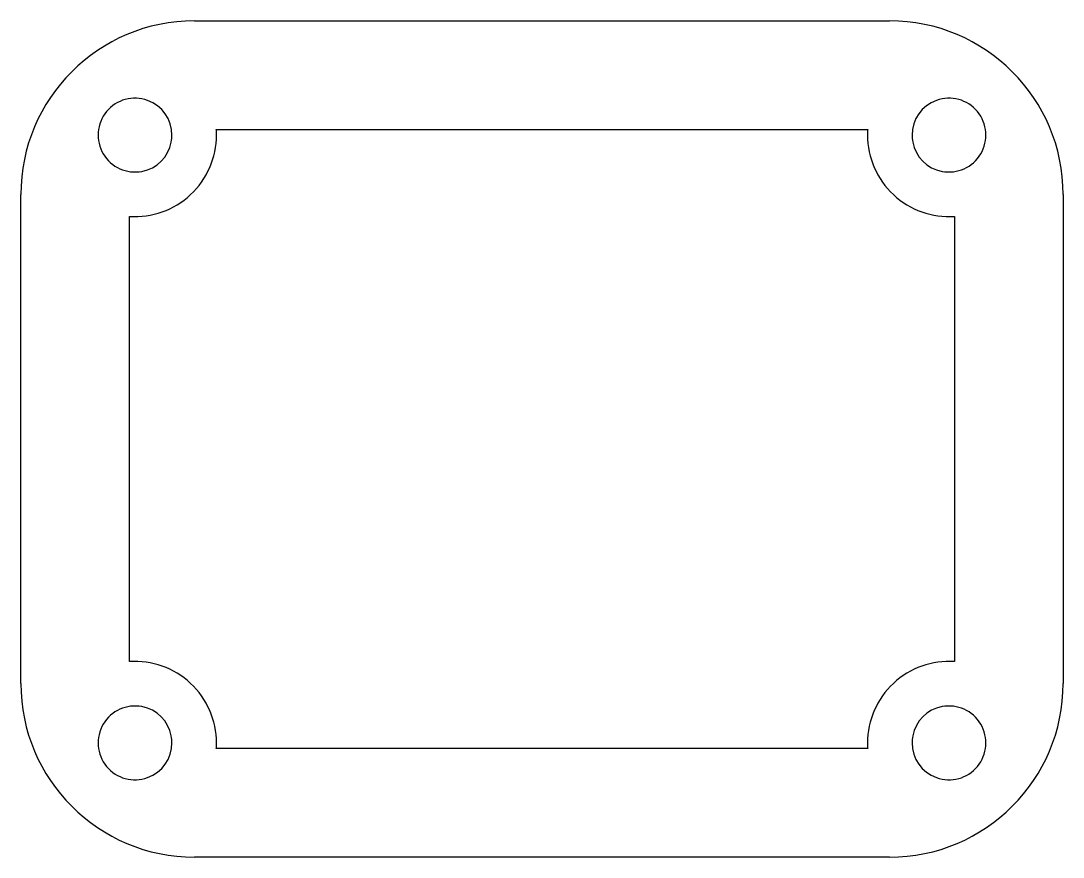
# Model space of a CAD drawing. Header units: millimetres. Extents: x 124.5 to 172.5, y 85.8 to 124.2.
import ezdxf

# ---------------------------------------------------------------- set-up
doc = ezdxf.new("R2010")
doc.units = ezdxf.units.MM
doc.layers.add('View', color=7, linetype='CONTINUOUS')

msp = doc.modelspace()

# ---------------------------------------------------------------- linework, layer by layer
at = {"layer": 'View'}
for p, q in [((132.5, 124.25), (164.5, 124.25)), ((133.5, 119.25), (163.5, 119.25)), ((124.5, 93.75), (124.5, 116.25)), ((172.5, 116.25), (172.5, 93.75)), ((129.5, 94.75), (129.5, 115.25)), ((167.5, 115.25), (167.5, 94.75)), ((163.5, 90.75), (133.5, 90.75)), ((164.5, 85.75), (132.5, 85.75))]:
    msp.add_line(p, q, dxfattribs=at)
for centre, radius, start, end in [((132.5, 116.25), 8, 90, 180), ((164.5, 116.25), 8, 0, 90), ((129.759, 118.991), 1.7, 0, -79.1818), ((167.241, 118.991), 1.7, -100.818, 180), ((129.759, 118.991), 3.75, 0, 3.9596), ((167.241, 118.991), 3.75, 176.04, 180), ((129.759, 118.991), 3.75, -93.9596, 0), ((129.759, 118.991), 1.7, -79.1818, -10.8182), ((129.759, 118.991), 1.7, -10.8182, 0), ((167.241, 118.991), 3.75, 180, -86.0404), ((167.241, 118.991), 1.7, 180, -169.182), ((167.241, 118.991), 1.7, -169.182, -100.818), ((129.759, 91.009), 3.75, 0, 93.9596), ((167.241, 91.009), 3.75, 86.0404, 180), ((132.5, 93.75), 8, 180, -90), ((164.5, 93.75), 8, -90, 0), ((129.759, 91.009), 1.7, 79.1818, 0), ((129.759, 91.009), 1.7, 10.8182, 79.1818), ((167.241, 91.009), 1.7, 180, 100.818), ((167.241, 91.009), 1.7, 100.818, 169.182), ((129.759, 91.009), 1.7, 0, 10.8182), ((167.241, 91.009), 1.7, 169.182, 180), ((129.759, 91.009), 3.75, -3.9596, 0), ((167.241, 91.009), 3.75, 180, -176.04)]:
    msp.add_arc(centre, radius, start, end, dxfattribs=at)

doc.saveas('drawing.dxf')
